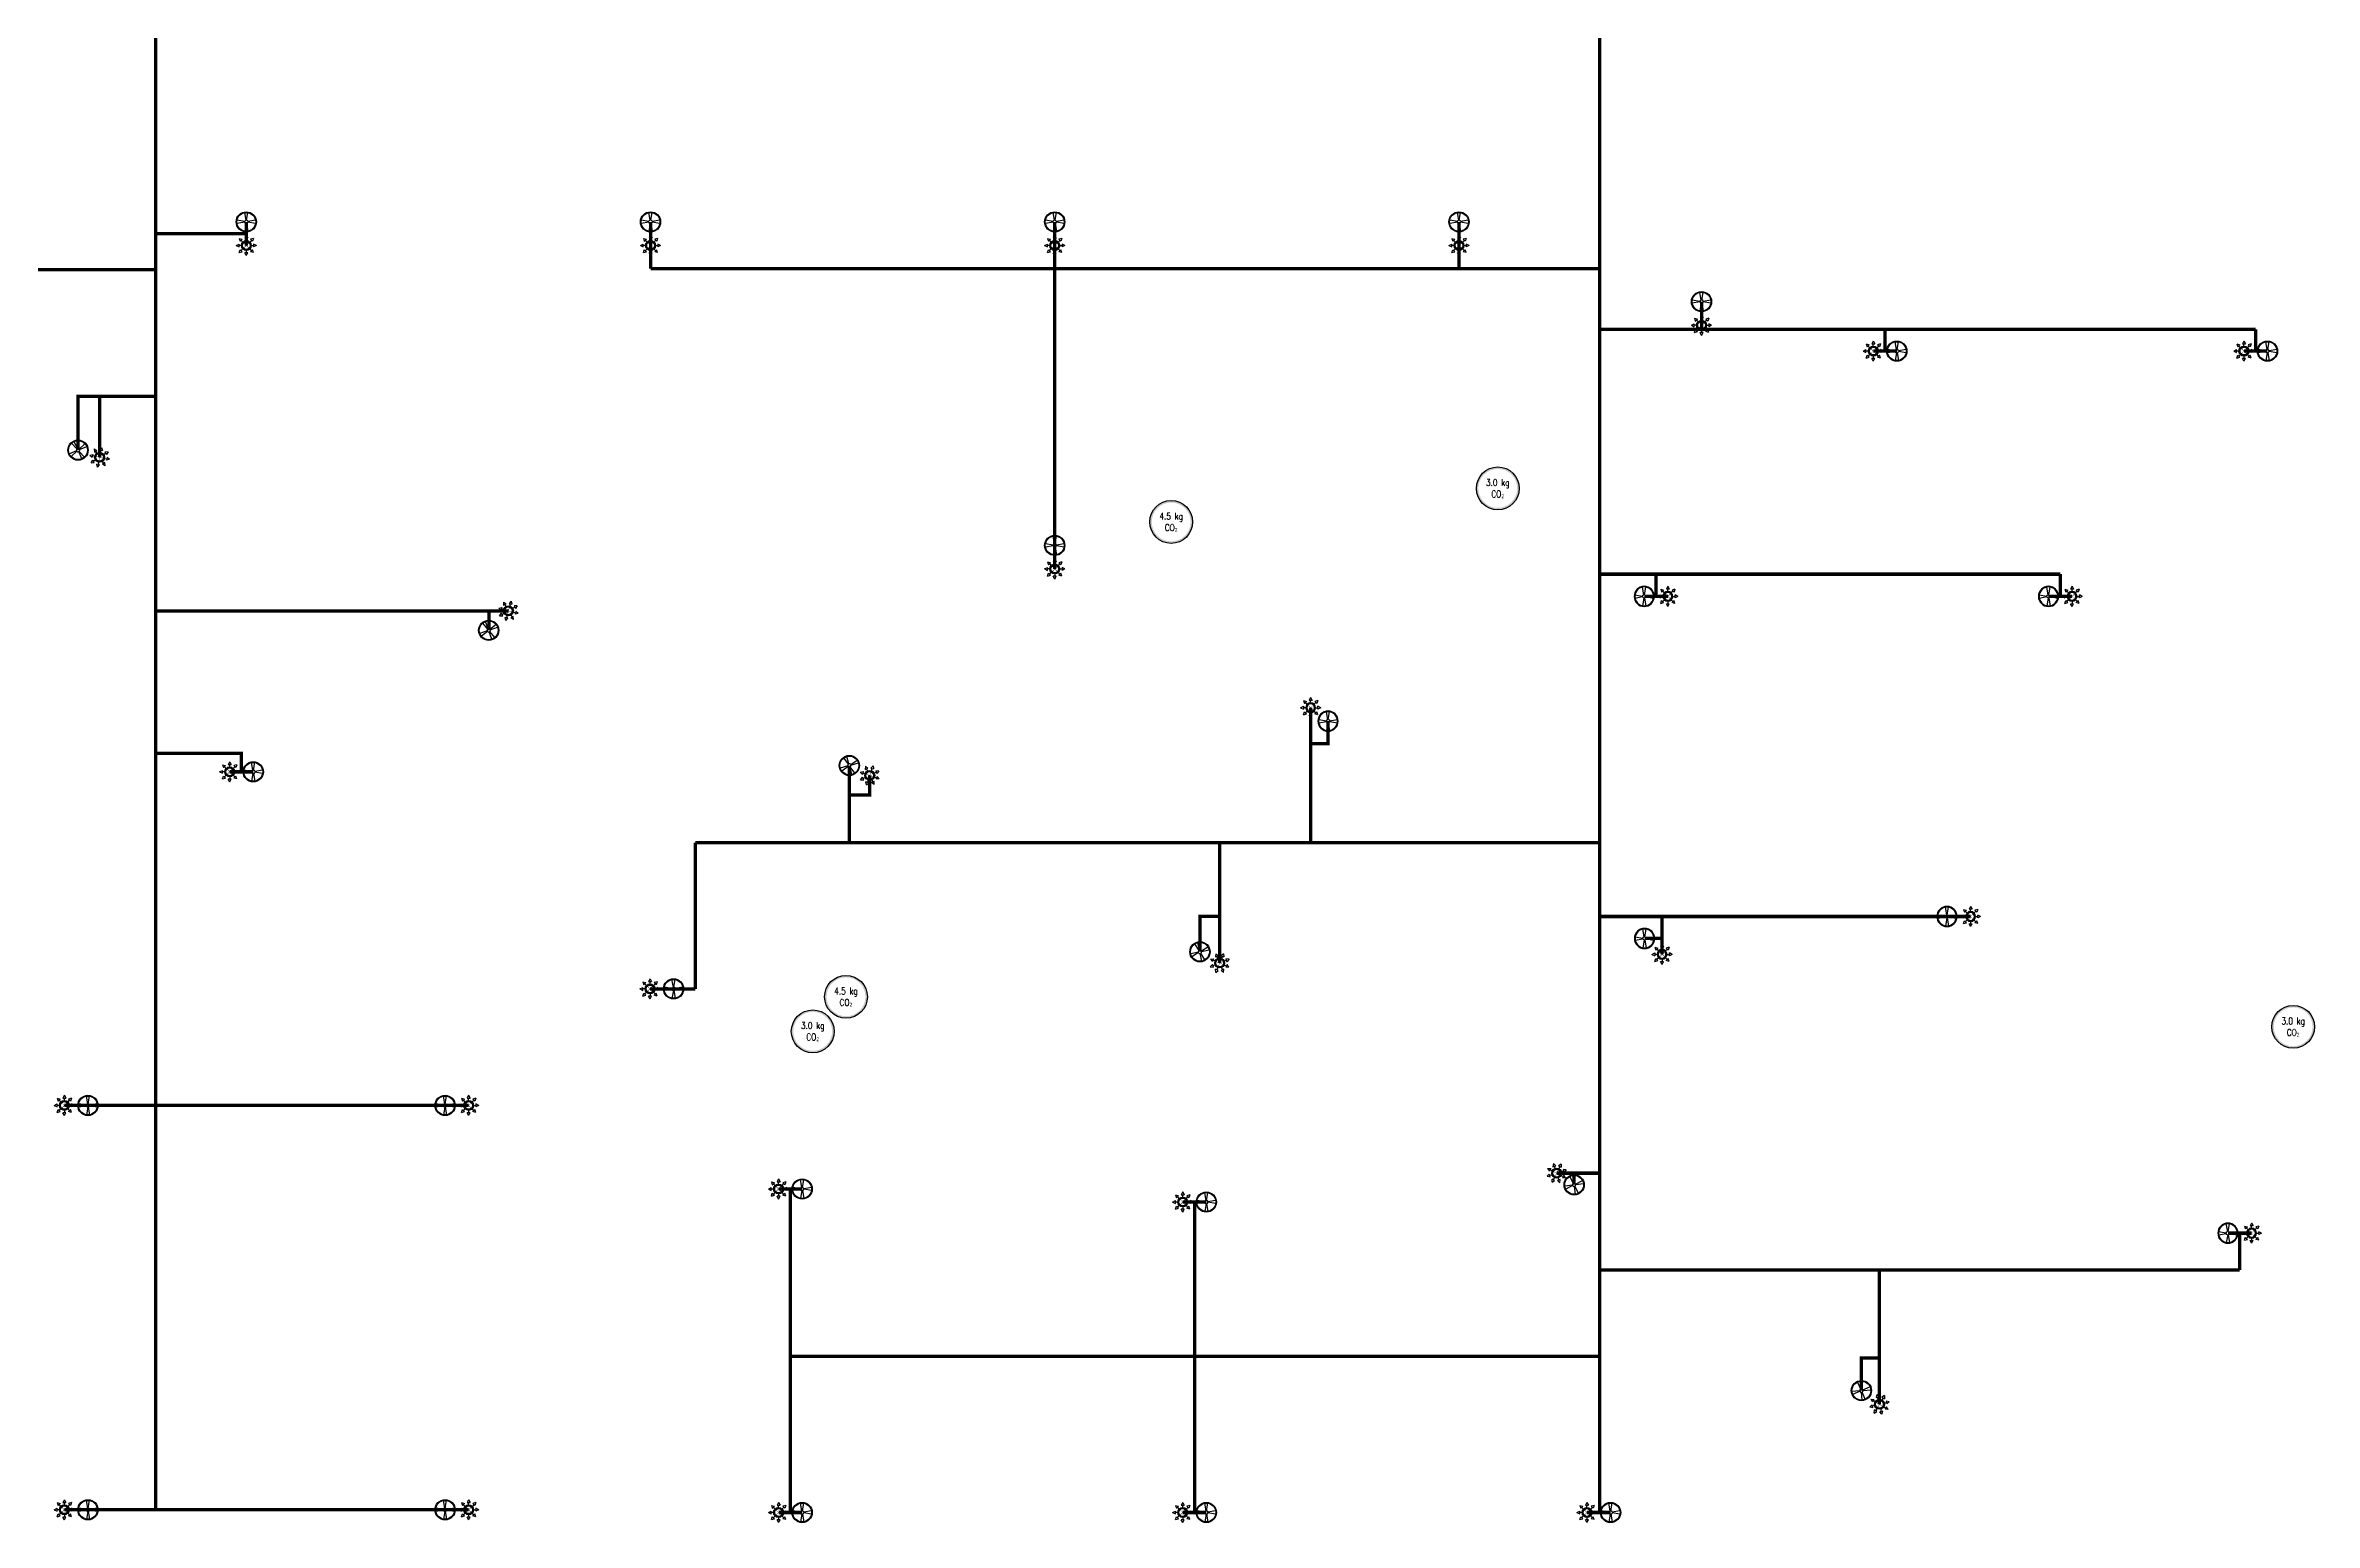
# Model space of a CAD drawing. Header units: millimetres. Extents: x -194958 to 83200, y -72620 to 64568.
# Drawn here: x 66359 to 83200, y -4350 to 6610 of the extents above; entities that cross this region are included whole.
import ezdxf
from ezdxf.enums import TextEntityAlignment as Align

# ---------------------------------------------------------------- set-up
doc = ezdxf.new("R2010")
doc.units = ezdxf.units.MM
doc.header["$LTSCALE"] = 200
doc.linetypes.add('CONTINOUS', pattern=[0])
for name, color, linetype, lineweight in [('_GD-M-FP-FireExtinguisher', 7, 'CONTINOUS', 30), ('_GD-M-FP-PenSpr-68°C', 150, 'Continuous', 30), ('_GD-M-FP-SprnBrn-100mm', 7, 'CONTINOUS', 30), ('_GD-M-FP-SprnBrn-25mm', 1, 'CONTINOUS', 30), ('_GD-M-FP-SprnBrn-40mm', 3, 'CONTINOUS', 30), ('_GD-M-FP-SprnBrn-50mm', 4, 'CONTINOUS', 30), ('_GD-M-FP-SprnBrn-65mm', 5, 'CONTINOUS', 30), ('_GD-M-FP-SprnBrn-80mm', 6, 'CONTINOUS', 30), ('_GD-M-FP-UprSpr', 150, 'Continuous', 30)]:
    doc.layers.add(name, color=color, linetype=linetype, lineweight=lineweight)
doc.styles.add('0137-T2-P-FF-6-108$0$GD-Romans', font='romans.shx', dxfattribs={"width": 0.8, "height": 2})

# ---------------------------------------------------------------- blocks, each defined once
blk = doc.blocks.new('0137-T2-P-FF-6-108$0$0137-T2-P-FF-17-119-RCP$0$0137-T2-P-FF-13-115-RCP$0$PENDANT SPRINKLER')
at = {"lineweight": 30}
h = blk.add_hatch(color=256, dxfattribs=at)
h.paths.add_polyline_path([(37, 0, 1), (-37, 0, 1)])
h.paths.add_polyline_path([(-29, 0, -1), (29, 0, -1)], flags=16)
for p, q in [((-75, 0), (-54, 11)), ((-54, -11), (-54, 11)), ((-53, 53), (-31, 46)), ((-53, 53), (-46, 31)), ((-46, 31), (-31, 46)), ((-20, 20), (-38, 38)), ((0, 75), (-11, 54)), ((-11, 54), (11, 54)), ((0, 75), (11, 54)), ((0, 29), (0, 54)), ((20, 20), (38, 38)), ((53, 53), (31, 46)), ((31, 46), (46, 31)), ((53, 53), (46, 31)), ((75, 0), (54, 11)), ((54, 11), (54, -11)), ((-75, 0), (-54, -11)), ((-29, 0), (-54, 0)), ((-53, -53), (-46, -31)), ((-53, -53), (-31, -46)), ((-46, -31), (-31, -46)), ((-20, -20), (-38, -38)), ((0, -75), (-11, -54)), ((11, -54), (-11, -54)), ((0, -29), (0, -54)), ((0, -75), (11, -54)), ((20, -20), (38, -38)), ((29, 0), (54, 0)), ((46, -31), (31, -46)), ((53, -53), (31, -46)), ((53, -53), (46, -31)), ((75, 0), (54, -11))]:
    blk.add_line(p, q, dxfattribs=at)
at = {"lineweight": 30, "const_width": 2.84}
for points in [[(-20, -20), (20, 20)], [(20, -20), (-20, 20)]]:
    blk.add_lwpolyline(points, dxfattribs=at)
at = {"lineweight": 30}
for radius in [36.6, 28.6]:
    blk.add_circle((0, 0), radius, dxfattribs=at)
blk = doc.blocks.new('0137-T2-P-FF-6-108$0$0137-T2-P-FF-17-119-RCP$0$0137-T2-P-FF-13-115-RCP$0$Upright sprinkler')
at = {"linetype": 'Continuous'}
h = blk.add_hatch(color=256, dxfattribs=at)
h.paths.add_polyline_path([(75, 0, 1), (-75, 0, 1)])
h.paths.add_polyline_path([(-70, 0, -1), (70, 0, -1)], flags=16)
for p, q in [((-12, 2), (-69, 12)), ((-2, 12), (-12, 69)), ((2, 12), (12, 69)), ((69, 12), (12, 2)), ((-12, -2), (-69, -12)), ((-2, -12), (-12, -69)), ((2, -12), (12, -69)), ((69, -12), (12, -2))]:
    blk.add_line(p, q, dxfattribs=at)
for radius in [75, 70]:
    blk.add_circle((0, 0), radius, dxfattribs=at)
for start, end in [(100, 170), (10, 80), (190, 260), (280, 350)]:
    blk.add_arc((0, 0), 12.5, start, end, dxfattribs=at)
blk = doc.blocks.new('3.0 kg CO2')
h = blk.add_hatch(color=20)
h.dxf.hatch_style = 1
h.paths.add_polyline_path([(159, 0, 1), (-159, 0, 1)])
h.paths.add_polyline_path([(-144, 0, -1), (144, 0, -1)], flags=16)
h.paths.add_polyline_path([(-102, -8), (102, -8), (102, -83), (-102, -83)], flags=8)
h.paths.add_polyline_path([(-71, 4), (71, 4), (71, 81), (-71, 81)], flags=8)
at = {"color": 20}
blk.add_circle((0, 0), 159, dxfattribs=at)
at = {"color": 20, "style": '0137-T2-P-FF-6-108$0$GD-Romans', "width": 0.8}
blk.add_text('3.0 kg', height=50, dxfattribs=at).set_placement((0, 43), align=Align.MIDDLE_CENTER)
at = {"color": 20, "insert": (0, -45), "char_height": 50, "width": 133.59, "attachment_point": 5, "style": '0137-T2-P-FF-6-108$0$GD-Romans'}
blk.add_mtext('CO{\\fISOCPEUR|b0|i0|c0|p34;₂}', dxfattribs=at)
blk = doc.blocks.new('4.5 kg CO2')
h = blk.add_hatch(color=150)
h.dxf.hatch_style = 1
h.paths.add_polyline_path([(159, 0, 1), (-159, 0, 1)])
h.paths.add_polyline_path([(-144, 0, -1), (144, 0, -1)], flags=16)
h.paths.add_polyline_path([(-102, -8), (102, -8), (102, -83), (-102, -83)], flags=8)
h.paths.add_polyline_path([(-71, 4), (71, 4), (71, 81), (-71, 81)], flags=8)
at = {"color": 150}
blk.add_circle((0, 0), 159, dxfattribs=at)
at = {"color": 150, "style": '0137-T2-P-FF-6-108$0$GD-Romans', "width": 0.8}
blk.add_text('4.5 kg', height=50, dxfattribs=at).set_placement((0, 43), align=Align.MIDDLE_CENTER)
at = {"color": 150, "insert": (0, -45), "char_height": 50, "width": 133.59, "attachment_point": 5, "style": '0137-T2-P-FF-6-108$0$GD-Romans'}
blk.add_mtext('CO{\\fISOCPEUR|b0|i0|c0|p34;₂}', dxfattribs=at)

msp = doc.modelspace()

# ---------------------------------------------------------------- linework, layer by layer
at = {"layer": '_GD-M-FP-SprnBrn-100mm', "const_width": 25}
for points in [[(67177.1, 15673.1), (67177.1, 4695.1)], [(76478, 14449.2), (77895.1, 14449.2), (77895.1, 4902.3)], [(56739.6, 4945.1), (67177.1, 4945.1)]]:
    msp.add_lwpolyline(points, dxfattribs=at)
at = {"layer": '_GD-M-FP-SprnBrn-25mm', "const_width": 25}
for points in [[(67850, 5212.5), (67177.1, 5212.5)], [(67850, 5125), (67850, 5300)], [(70850, 4952.4), (70850, 5300)], [(73850, 5300), (73850, 2725)], [(76850, 5300), (76850, 4952.4)], [(70850, 4952.4), (72290, 4952.4)], [(78650, 4502.6), (78650, 4708.4)], [(82762.5, 4502.6), (80262, 4502.6)], [(66601.2, 3606.7), (66601.2, 4006.6), (67177.1, 4006.6)], [(66761.2, 3553.6), (66761.2, 4006.6)], [(78312.5, 2521.7), (78312.5, 2686.7)], [(81312.5, 2686.7), (78562.5, 2686.7)], [(81312.5, 2521.7), (81312.5, 2686.7)], [(78225, 2521.7), (78400, 2521.7)], [(81225, 2521.7), (81400, 2521.7)], [(69797.3, 2414), (67177.1, 2414)], [(69651.1, 2269.5), (69651.1, 2414)], [(75748.9, 1695.7), (75748.9, 695.5)], [(75878.2, 1596.4), (75878.2, 1430), (75748.9, 1430)], [(67814.2, 1220), (67814.2, 1358.4), (67177.1, 1358.4)], [(67901.7, 1220), (67726.7, 1220)], [(72325.5, 1267), (72325.5, 695.5)], [(72477.1, 1193.4), (72477.1, 1047.3), (72325.5, 1047.3)], [(71183.1, 695.5), (72075.5, 695.5)], [(71183.1, -390.1), (71183.1, 695.5)], [(75074.1, -198.6), (75074.1, 695.5)], [(74927.7, -115.2), (74927.7, 148.1), (75074.1, 148.1)], [(78357.2, -134), (78357.2, 146.7)], [(80646.5, 146.7), (78607.2, 146.7)], [(78227.1, -16.2), (78357.2, -16.2)], [(71183.1, -390.1), (70846.3, -390.1)], [(69500, -1255), (66500, -1255)], [(77574.6, -1757.4), (77895.1, -1757.4)], [(77704.4, -1844), (77704.4, -1757.4)], [(71800, -1875), (71975, -1875)], [(71887.5, -4275), (71887.5, -1875)], [(74800, -1971.7), (74975, -1971.7)], [(74887.5, -4275), (74887.5, -1971.7)], [(82556.8, -2202.6), (82731.8, -2202.6)], [(82644.3, -2202.6), (82644.3, -2476.6)], [(79970.5, -3472.6), (79970.5, -2476.6)], [(82644.3, -2476.6), (80140.7, -2476.6)], [(79836.4, -3370.6), (79836.4, -3129), (79970.5, -3129)], [(77895.1, -3365.4), (77895.1, -4275)], [(69500, -4255), (66500, -4255)], [(71800, -4275), (71975, -4275)], [(74800, -4275), (74975, -4275)], [(77975, -4275), (77800, -4275)]]:
    msp.add_lwpolyline(points, dxfattribs=at)
at = {"layer": '_GD-M-FP-SprnBrn-25mm', "const_width": 25, "elevation": 884865.5}
for points in [[(80012, 4341.3), (80012, 4502.6)], [(82762.5, 4341.3), (82762.5, 4502.6)], [(79924.5, 4341.3), (80099.5, 4341.3)], [(82675, 4341.3), (82850, 4341.3)]]:
    msp.add_lwpolyline(points, dxfattribs=at)
at = {"layer": '_GD-M-FP-SprnBrn-40mm', "const_width": 25}
for points in [[(72290, 4952.4), (73629.7, 4952.4)], [(80262, 4502.6), (78790, 4502.6)], [(78562.5, 2686.7), (77895.1, 2686.7)], [(72075.5, 695.5), (74645.1, 695.5)], [(78607.2, 146.7), (77895.1, 146.7)], [(67177.1, -1505), (67177.1, -4255)], [(80140.7, -2476.6), (77895.1, -2476.6)], [(71887.5, -3115.4), (74637.5, -3115.4)]]:
    msp.add_lwpolyline(points, dxfattribs=at)
at = {"layer": '_GD-M-FP-SprnBrn-50mm', "const_width": 25}
for points in [[(73629.7, 4952.4), (77895.1, 4952.4)], [(78790, 4502.6), (77895.1, 4502.6)], [(67177.1, 2214), (67177.1, -1505)], [(74645.1, 695.5), (77895.1, 695.5)], [(77895.1, -2726.6), (77895.1, -3365.4)], [(74637.5, -3115.4), (77895.1, -3115.4)]]:
    msp.add_lwpolyline(points, dxfattribs=at)
at = {"layer": '_GD-M-FP-SprnBrn-65mm', "const_width": 25}
for points in [[(67177.1, 4695.1), (67177.1, 2214)], [(77895.1, 445.5), (77895.1, -2726.6)]]:
    msp.add_lwpolyline(points, dxfattribs=at)
at = {"layer": '_GD-M-FP-SprnBrn-80mm', "const_width": 25}
msp.add_lwpolyline([(77895.1, 4902.3), (77895.1, 445.5)], dxfattribs=at)

# ---------------------------------------------------------------- block references
at = {"layer": '_GD-M-FP-FireExtinguisher'}
for name, p in [('3.0 kg CO2', (77137.8, 3323.1)), ('4.5 kg CO2', (74714.2, 3073.9)), ('4.5 kg CO2', (72300.7, -449)), ('3.0 kg CO2', (72054, -705.3)), ('3.0 kg CO2', (83041, -671.7))]:
    msp.add_blockref(name, p, dxfattribs=at)
at = {"layer": '_GD-M-FP-PenSpr-68°C'}
for p, rotation in [((67850, 5125), 3.620637389900147e-06), ((70850, 5125), 3.620637389900147e-06), ((73850, 5125), 3.620637389900147e-06), ((76850, 5125), 3.620637389900147e-06), ((78650, 4533.4), 3.620637389900147e-06), ((79924.5, 4341.3, 884865.5), 3.620637389900147e-06), ((82675, 4341.3, 884865.5), 3.620637389900147e-06), ((66761.2, 3553.6), 303.3065235507766), ((73850, 2725), 3.620637389900147e-06), ((69795.4, 2414.5), 299.5269582127859), ((67726.7, 1220), 3.620637389900128e-06), ((72477.1, 1193.4), 295.7473928747952), ((75074.1, -198.6), 291.9678275368045), ((70846.3, -390.1), 3.620637389900128e-06), ((66500, -1255), 3.620637389900128e-06), ((69500, -1255), 3.620637389900128e-06), ((77574.6, -1757.4), 288.1882621988137), ((71800, -1875), 3.620637389900128e-06), ((74800, -1971.7), 3.620637389900128e-06), ((79970.5, -3472.6), 284.408696860823), ((66500, -4255), 3.620637389900128e-06), ((69500, -4255), 3.620637389900128e-06), ((71800, -4275), 3.620637389900128e-06), ((74800, -4275), 3.620637389900128e-06), ((77800, -4275), 3.620637389900128e-06)]:
    msp.add_blockref('0137-T2-P-FF-6-108$0$0137-T2-P-FF-17-119-RCP$0$0137-T2-P-FF-13-115-RCP$0$PENDANT SPRINKLER', p, dxfattribs=dict(at, rotation=rotation))
at = {"layer": '_GD-M-FP-PenSpr-68°C', "xscale": -1, "rotation": 359.9999963793626}
for p in [(78400, 2521.7), (81400, 2521.7), (75748.9, 1695.7), (80646.5, 146.7), (78357.2, -134), (82731.8, -2202.6)]:
    msp.add_blockref('0137-T2-P-FF-6-108$0$0137-T2-P-FF-17-119-RCP$0$0137-T2-P-FF-13-115-RCP$0$PENDANT SPRINKLER', p, dxfattribs=at)
at = {"layer": '_GD-M-FP-UprSpr'}
for p in [(67850, 5300), (70850, 5300), (73850, 5300), (76850, 5300), (78650, 4708.4), (80099.5, 4341.3, 884865.5), (82850, 4341.3, 884865.5), (73850, 2900), (67901.7, 1220), (71021.3, -390.1), (66675, -1255), (69325, -1255), (71975, -1875), (74975, -1971.7), (66675, -4255), (69325, -4255), (71975, -4275), (74975, -4275), (77975, -4275)]:
    msp.add_blockref('0137-T2-P-FF-6-108$0$0137-T2-P-FF-17-119-RCP$0$0137-T2-P-FF-13-115-RCP$0$Upright sprinkler', p, dxfattribs=at)
for p, rotation in [((66601.2, 3606.7), 303.3065264331046), ((69649.2, 2270), 299.526961528645), ((72325.5, 1267), 295.7473966241853), ((74927.7, -115.2), 291.9678317197256), ((77704.4, -1844), 288.1882668152659), ((79836.4, -3370.6), 284.4087019108062)]:
    msp.add_blockref('0137-T2-P-FF-6-108$0$0137-T2-P-FF-17-119-RCP$0$0137-T2-P-FF-13-115-RCP$0$Upright sprinkler', p, dxfattribs=dict(at, rotation=rotation))
at = {"layer": '_GD-M-FP-UprSpr', "xscale": -1}
for p in [(78225, 2521.7), (81225, 2521.7), (75878.2, 1596.4), (80471.5, 146.7), (78227.1, -16.2), (82556.8, -2202.6)]:
    msp.add_blockref('0137-T2-P-FF-6-108$0$0137-T2-P-FF-17-119-RCP$0$0137-T2-P-FF-13-115-RCP$0$Upright sprinkler', p, dxfattribs=at)

doc.saveas('drawing.dxf')
